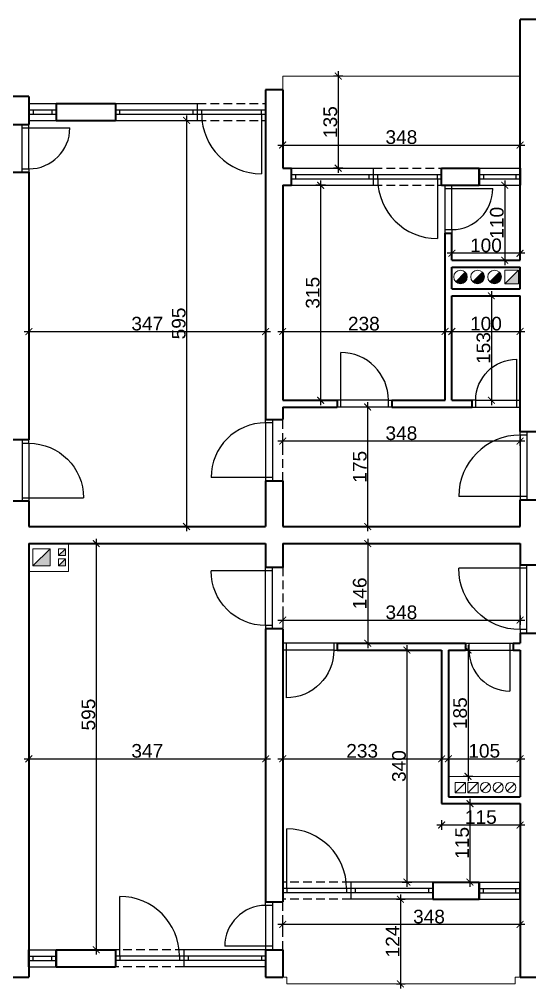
# Model space of a CAD drawing. Header units: centimetres. Extents: x 642232439 to 646206409, y 502891828 to 503284195.
# Drawn here: x 646180806 to 646181554, y 503275646 to 503277066 of the extents above; entities that cross this region are included whole.
import ezdxf

# ---------------------------------------------------------------- set-up
doc = ezdxf.new("R2010")
doc.units = ezdxf.units.CM
doc.header["$PDMODE"] = 35
doc.header["$PDSIZE"] = 0.1
doc.linetypes.add('HIDDENX2', pattern=[19.05, 12.7, -6.35])
doc.layers.add('TP_01 - 0.35', color=1, linetype='Continuous', lineweight=35)
doc.layers.add('TP_07 - 0.20', color=7, linetype='Continuous', lineweight=20)
for name, color, linetype in [('TP_Hatch', 252, 'Continuous'), ('TP_Hidden', 8, 'HIDDENX2'), ('TP_Kotiranje', 3, 'Continuous'), ('TP_Otvori', 8, 'Continuous'), ('TP_Otvori.block', 8, 'Continuous')]:
    doc.layers.add(name, color=color, linetype=linetype)
doc.styles.get("Standard").update_dxf_attribs({"font": 'arial.ttf'})
doc.dimstyles.new('Radni', dxfattribs={"dimtxt": 20, "dimasz": 10, "dimexe": 7, "dimexo": 7, "dimgap": 1.25, "dimtad": 1, "dimdec": 1, "dimrnd": 0.5, "dimdsep": 46, "dimtxsty": 'Standard', "dimblk": 'ARCHTICK', "dimcen": 10, "dimdle": 7, "dimclrd": 256, "dimclre": 256, "dimadec": 1, "dimazin": 0, "dimtm": 1e-09, "dimtfac": 1, "dimtdec": 1, "dimtix": 1, "dimtmove": 0, "dimatfit": 0, "dimfxl": 7, "dimfxlon": 1, "dimarcsym": 0})

# ---------------------------------------------------------------- blocks, each defined once
blk = doc.blocks.new('*U523')
at = {"layer": 'TP_Otvori'}
for p, q in [((5, 0), (5, 80)), ((5, 0), (0, 0)), ((85, 0), (5, 0)), ((5, -10), (5, 0)), ((85, -10), (85, 0)), ((85, 0), (90, 0)), ((90, -10), (0, -10))]:
    blk.add_line(p, q, dxfattribs=at)
blk.add_arc((5, 0), 80, 0, 90, dxfattribs=at)
blk = doc.blocks.new('*U525')
at = {"layer": 'TP_Otvori'}
for p, q in [((5, 0), (5, 90)), ((5, 0), (0, 0)), ((95, 0), (5, 0)), ((5, -10), (5, 0)), ((95, -10), (95, 0)), ((95, 0), (100, 0)), ((100, -10), (0, -10))]:
    blk.add_line(p, q, dxfattribs=at)
blk.add_arc((5, 0), 90, 0, 90, dxfattribs=at)
blk = doc.blocks.new('*U524')
at = {"layer": 'TP_Otvori'}
for p, q in [((5, 0), (5, 70)), ((5, 0), (0, 0)), ((75, 0), (5, 0)), ((5, -10), (5, 0)), ((75, -10), (75, 0)), ((75, 0), (80, 0)), ((80, -10), (0, -10))]:
    blk.add_line(p, q, dxfattribs=at)
blk.add_arc((5, 0), 70, 0, 90, dxfattribs=at)
blk = doc.blocks.new('*U526')
at = {"layer": 'TP_Otvori'}
for p, q in [((5, 0), (5, 60)), ((5, 0), (0, 0)), ((65, 0), (5, 0)), ((5, -10), (5, 0)), ((65, -10), (65, 0)), ((65, 0), (70, 0)), ((70, -10), (0, -10))]:
    blk.add_line(p, q, dxfattribs=at)
blk.add_arc((5, 0), 60, 0, 90, dxfattribs=at)
blk = doc.blocks.new('*U93')
at = {"layer": 'TP_01 - 0.35'}
for p, q in [((0, 0), (0, -30)), ((72, 0), (72, -30))]:
    blk.add_line(p, q, dxfattribs=at)
at = {"layer": 'TP_Otvori'}
for p, q in [((0, 0), (72, 0)), ((0, -11.3), (72, -11.3)), ((7.5, -11.3), (7.5, -18.8)), ((64.5, -11.3), (64.5, -18.8)), ((0, -18.8), (72, -18.8)), ((0, -30), (72, -30))]:
    blk.add_line(p, q, dxfattribs=at)
blk = doc.blocks.new('*U527')
at = {"layer": 'TP_01 - 0.35'}
for p, q in [((0, 0), (0, -30)), ((48, 0), (48, -30))]:
    blk.add_line(p, q, dxfattribs=at)
at = {"layer": 'TP_Otvori'}
for p, q in [((0, 0), (48, 0)), ((0, -11.3), (48, -11.3)), ((7.5, -11.3), (7.5, -18.8)), ((40.5, -11.3), (40.5, -18.8)), ((0, -18.8), (48, -18.8)), ((0, -30), (48, -30))]:
    blk.add_line(p, q, dxfattribs=at)
blk = doc.blocks.new('*U94')
at = {"layer": 'TP_01 - 0.35'}
for p, q in [((0, 0), (0, -30)), ((48, 0), (48, -30))]:
    blk.add_line(p, q, dxfattribs=at)
at = {"layer": 'TP_Otvori'}
for p, q in [((0, 0), (48, 0)), ((0, -11.3), (48, -11.3)), ((7.5, -11.3), (7.5, -18.8)), ((40.5, -11.3), (40.5, -18.8)), ((0, -18.8), (48, -18.8)), ((0, -30), (48, -30))]:
    blk.add_line(p, q, dxfattribs=at)
blk = doc.blocks.new('_ArchTick')
at = {"color": 0, "linetype": 'ByBlock', "const_width": 0.15}
blk.add_lwpolyline([(-0.5, -0.5), (0.5, 0.5)], dxfattribs=at)
blk = doc.blocks.new('*D171')
at = {"layer": 'Defpoints', "color": 0, "transparency": 16777216}
for p in [(646181365.6, 503276982.6), (646181273, 503276847.6), (646181365.6, 503276847.6)]:
    blk.add_point(p, dxfattribs=at)
at = {"layer": 'TP_Kotiranje', "lineweight": -2, "transparency": 16777216}
for p, q in [((646181280, 503276982.6), (646181266, 503276982.6)), ((646181273, 503276989.6), (646181273, 503276840.6)), ((646181280, 503276847.6), (646181266, 503276847.6))]:
    blk.add_line(p, q, dxfattribs=at)
at = {"layer": 'TP_Kotiranje', "lineweight": -2, "transparency": 16777216, "xscale": 10, "yscale": 10, "zscale": 10}
for p, rotation in [((646181273, 503276982.6), 90), ((646181273, 503276847.6), 270)]:
    blk.add_blockref('_ArchTick', p, dxfattribs=dict(at, rotation=rotation))
at = {"layer": 'TP_Kotiranje', "color": 0, "transparency": 16777216, "insert": (646181261.5, 503276915.1), "char_height": 20, "attachment_point": 5, "rotation": 90}
blk.add_mtext('135', dxfattribs=at)
blk = doc.blocks.new('*D172')
at = {"layer": 'Defpoints', "color": 0, "transparency": 16777216}
for p in [(646181273, 503276822.6), (646181247.2, 503276507.6), (646181273, 503276507.6)]:
    blk.add_point(p, dxfattribs=at)
at = {"layer": 'TP_Kotiranje', "lineweight": -2, "transparency": 16777216}
for p, q in [((646181247.2, 503276829.6), (646181247.2, 503276500.6)), ((646181254.2, 503276822.6), (646181240.2, 503276822.6)), ((646181254.2, 503276507.6), (646181240.2, 503276507.6))]:
    blk.add_line(p, q, dxfattribs=at)
at = {"layer": 'TP_Kotiranje', "lineweight": -2, "transparency": 16777216, "xscale": 10, "yscale": 10, "zscale": 10}
for p, rotation in [((646181247.2, 503276822.6), 90), ((646181247.2, 503276507.6), 270)]:
    blk.add_blockref('_ArchTick', p, dxfattribs=dict(at, rotation=rotation))
at = {"layer": 'TP_Kotiranje', "color": 0, "transparency": 16777216, "insert": (646181235.7, 503276665.1), "char_height": 20, "attachment_point": 5, "rotation": 90}
blk.add_mtext('315', dxfattribs=at)
blk = doc.blocks.new('*D173')
at = {"layer": 'Defpoints', "color": 0, "transparency": 16777216}
for p in [(646181191.6, 503276665.1), (646181429.6, 503276665.1), (646181429.6, 503276608.3)]:
    blk.add_point(p, dxfattribs=at)
at = {"layer": 'TP_Kotiranje', "lineweight": -2, "transparency": 16777216}
for p, q in [((646181191.6, 503276615.3), (646181191.6, 503276601.3)), ((646181429.6, 503276615.3), (646181429.6, 503276601.3)), ((646181184.6, 503276608.3), (646181436.6, 503276608.3))]:
    blk.add_line(p, q, dxfattribs=at)
at = {"layer": 'TP_Kotiranje', "lineweight": -2, "transparency": 16777216, "xscale": 10, "yscale": 10, "zscale": 10, "rotation": 180}
blk.add_blockref('_ArchTick', (646181191.6, 503276608.3), dxfattribs=at)
at = {"layer": 'TP_Kotiranje', "lineweight": -2, "transparency": 16777216, "xscale": 10, "yscale": 10, "zscale": 10}
blk.add_blockref('_ArchTick', (646181429.6, 503276608.3), dxfattribs=at)
at = {"layer": 'TP_Kotiranje', "color": 0, "transparency": 16777216, "insert": (646181310.6, 503276619.7), "char_height": 20, "attachment_point": 5}
blk.add_mtext('238', dxfattribs=at)
blk = doc.blocks.new('*D174')
at = {"layer": 'Defpoints', "color": 0, "transparency": 16777216}
for p in [(646181439.6, 503276608.3), (646181539.6, 503276608.3), (646181539.6, 503276608.3)]:
    blk.add_point(p, dxfattribs=at)
at = {"layer": 'TP_Kotiranje', "lineweight": -2, "transparency": 16777216}
for p, q in [((646181539.6, 503276608.3), (646181539.6, 503276615.3)), ((646181432.6, 503276608.3), (646181546.6, 503276608.3)), ((646181439.6, 503276608.3), (646181439.6, 503276601.3))]:
    blk.add_line(p, q, dxfattribs=at)
at = {"layer": 'TP_Kotiranje', "lineweight": -2, "transparency": 16777216, "xscale": 10, "yscale": 10, "zscale": 10, "rotation": 180}
blk.add_blockref('_ArchTick', (646181439.6, 503276608.3), dxfattribs=at)
at = {"layer": 'TP_Kotiranje', "lineweight": -2, "transparency": 16777216, "xscale": 10, "yscale": 10, "zscale": 10}
blk.add_blockref('_ArchTick', (646181539.6, 503276608.3), dxfattribs=at)
at = {"layer": 'TP_Kotiranje', "color": 0, "transparency": 16777216, "insert": (646181489.6, 503276619.7), "char_height": 20, "attachment_point": 5}
blk.add_mtext('100', dxfattribs=at)
blk = doc.blocks.new('*D175')
at = {"layer": 'Defpoints', "color": 0, "transparency": 16777216}
for p in [(646181489.6, 503276660.6), (646181489.6, 503276507.6), (646181497.5, 503276507.6)]:
    blk.add_point(p, dxfattribs=at)
at = {"layer": 'TP_Kotiranje', "lineweight": -2, "transparency": 16777216}
for p, q in [((646181496.6, 503276660.6), (646181504.5, 503276660.6)), ((646181497.5, 503276667.6), (646181497.5, 503276500.6)), ((646181496.6, 503276507.6), (646181504.5, 503276507.6))]:
    blk.add_line(p, q, dxfattribs=at)
at = {"layer": 'TP_Kotiranje', "lineweight": -2, "transparency": 16777216, "xscale": 10, "yscale": 10, "zscale": 10}
for p, rotation in [((646181497.5, 503276660.6), 90), ((646181497.5, 503276507.6), 270)]:
    blk.add_blockref('_ArchTick', p, dxfattribs=dict(at, rotation=rotation))
at = {"layer": 'TP_Kotiranje', "color": 0, "transparency": 16777216, "insert": (646181486, 503276584.1), "char_height": 20, "attachment_point": 5, "rotation": 90}
blk.add_mtext('153', dxfattribs=at)
blk = doc.blocks.new('*D176')
at = {"layer": 'Defpoints', "color": 0, "transparency": 16777216}
for p in [(646180819.6, 503276645.6), (646181166.6, 503276645.6), (646181166.6, 503276608.3)]:
    blk.add_point(p, dxfattribs=at)
at = {"layer": 'TP_Kotiranje', "lineweight": -2, "transparency": 16777216}
for p, q in [((646180819.6, 503276615.3), (646180819.6, 503276601.3)), ((646181166.6, 503276615.3), (646181166.6, 503276601.3)), ((646180812.6, 503276608.3), (646181173.6, 503276608.3))]:
    blk.add_line(p, q, dxfattribs=at)
at = {"layer": 'TP_Kotiranje', "lineweight": -2, "transparency": 16777216, "xscale": 10, "yscale": 10, "zscale": 10, "rotation": 180}
blk.add_blockref('_ArchTick', (646180819.6, 503276608.3), dxfattribs=at)
at = {"layer": 'TP_Kotiranje', "lineweight": -2, "transparency": 16777216, "xscale": 10, "yscale": 10, "zscale": 10}
blk.add_blockref('_ArchTick', (646181166.6, 503276608.3), dxfattribs=at)
at = {"layer": 'TP_Kotiranje', "color": 0, "transparency": 16777216, "insert": (646180993.1, 503276619.7), "char_height": 20, "attachment_point": 5}
blk.add_mtext('347', dxfattribs=at)
blk = doc.blocks.new('*D177')
at = {"layer": 'Defpoints', "color": 0, "transparency": 16777216}
for p in [(646180946.6, 503276917.6), (646180946.6, 503276322.6), (646181050.7, 503276322.6)]:
    blk.add_point(p, dxfattribs=at)
at = {"layer": 'TP_Kotiranje', "lineweight": -2, "transparency": 16777216}
for p, q in [((646181043.7, 503276917.6), (646181057.7, 503276917.6)), ((646181050.7, 503276924.6), (646181050.7, 503276315.6)), ((646181043.7, 503276322.6), (646181057.7, 503276322.6))]:
    blk.add_line(p, q, dxfattribs=at)
at = {"layer": 'TP_Kotiranje', "lineweight": -2, "transparency": 16777216, "xscale": 10, "yscale": 10, "zscale": 10}
for p, rotation in [((646181050.7, 503276917.6), 90), ((646181050.7, 503276322.6), 270)]:
    blk.add_blockref('_ArchTick', p, dxfattribs=dict(at, rotation=rotation))
at = {"layer": 'TP_Kotiranje', "color": 0, "transparency": 16777216, "insert": (646181039.3, 503276620.1), "char_height": 20, "attachment_point": 5, "rotation": 90}
blk.add_mtext('595', dxfattribs=at)
blk = doc.blocks.new('*D184')
at = {"layer": 'Defpoints', "color": 0, "transparency": 16777216}
for p in [(646180819.6, 503275982.3), (646181166.6, 503275982.3), (646181166.6, 503275982.3)]:
    blk.add_point(p, dxfattribs=at)
at = {"layer": 'TP_Kotiranje', "lineweight": -2, "transparency": 16777216}
for p, q in [((646180819.6, 503275982.3), (646180819.6, 503275989.3)), ((646181166.6, 503275982.3), (646181166.6, 503275989.3)), ((646180812.6, 503275982.3), (646181173.6, 503275982.3))]:
    blk.add_line(p, q, dxfattribs=at)
at = {"layer": 'TP_Kotiranje', "lineweight": -2, "transparency": 16777216, "xscale": 10, "yscale": 10, "zscale": 10, "rotation": 180}
blk.add_blockref('_ArchTick', (646180819.6, 503275982.3), dxfattribs=at)
at = {"layer": 'TP_Kotiranje', "lineweight": -2, "transparency": 16777216, "xscale": 10, "yscale": 10, "zscale": 10}
blk.add_blockref('_ArchTick', (646181166.6, 503275982.3), dxfattribs=at)
at = {"layer": 'TP_Kotiranje', "color": 0, "transparency": 16777216, "insert": (646180993.1, 503275993.8), "char_height": 20, "attachment_point": 5}
blk.add_mtext('347', dxfattribs=at)
blk = doc.blocks.new('*D185')
at = {"layer": 'Defpoints', "color": 0, "transparency": 16777216}
for p in [(646181191.6, 503275982.3), (646181424.6, 503275982.3), (646181424.6, 503275982.3)]:
    blk.add_point(p, dxfattribs=at)
at = {"layer": 'TP_Kotiranje', "lineweight": -2, "transparency": 16777216}
for p, q in [((646181191.6, 503275982.3), (646181191.6, 503275989.3)), ((646181424.6, 503275982.3), (646181424.6, 503275989.3)), ((646181184.6, 503275982.3), (646181431.6, 503275982.3))]:
    blk.add_line(p, q, dxfattribs=at)
at = {"layer": 'TP_Kotiranje', "lineweight": -2, "transparency": 16777216, "xscale": 10, "yscale": 10, "zscale": 10, "rotation": 180}
blk.add_blockref('_ArchTick', (646181191.6, 503275982.3), dxfattribs=at)
at = {"layer": 'TP_Kotiranje', "lineweight": -2, "transparency": 16777216, "xscale": 10, "yscale": 10, "zscale": 10}
blk.add_blockref('_ArchTick', (646181424.6, 503275982.3), dxfattribs=at)
at = {"layer": 'TP_Kotiranje', "color": 0, "transparency": 16777216, "insert": (646181308.1, 503275993.8), "char_height": 20, "attachment_point": 5}
blk.add_mtext('233', dxfattribs=at)
blk = doc.blocks.new('*D186')
at = {"layer": 'Defpoints', "color": 0, "transparency": 16777216}
for p in [(646181434.6, 503275982.3), (646181539.6, 503275982.3), (646181539.6, 503275982.3)]:
    blk.add_point(p, dxfattribs=at)
at = {"layer": 'TP_Kotiranje', "lineweight": -2, "transparency": 16777216}
for p, q in [((646181539.6, 503275982.3), (646181539.6, 503275989.3)), ((646181427.6, 503275982.3), (646181546.6, 503275982.3)), ((646181434.6, 503275982.3), (646181434.6, 503275975.3))]:
    blk.add_line(p, q, dxfattribs=at)
at = {"layer": 'TP_Kotiranje', "lineweight": -2, "transparency": 16777216, "xscale": 10, "yscale": 10, "zscale": 10, "rotation": 180}
blk.add_blockref('_ArchTick', (646181434.6, 503275982.3), dxfattribs=at)
at = {"layer": 'TP_Kotiranje', "lineweight": -2, "transparency": 16777216, "xscale": 10, "yscale": 10, "zscale": 10}
blk.add_blockref('_ArchTick', (646181539.6, 503275982.3), dxfattribs=at)
at = {"layer": 'TP_Kotiranje', "color": 0, "transparency": 16777216, "insert": (646181487.1, 503275993.8), "char_height": 20, "attachment_point": 5}
blk.add_mtext('105', dxfattribs=at)
blk = doc.blocks.new('*D217')
at = {"layer": 'Defpoints', "color": 0, "transparency": 16777216}
for p in [(646181479.6, 503276822.6), (646181479.6, 503276712.6), (646181517.1, 503276712.6)]:
    blk.add_point(p, dxfattribs=at)
at = {"layer": 'TP_Kotiranje', "lineweight": -2, "transparency": 16777216}
for p, q in [((646181517.1, 503276829.6), (646181517.1, 503276705.6)), ((646181510.1, 503276822.6), (646181524.1, 503276822.6)), ((646181510.1, 503276712.6), (646181524.1, 503276712.6))]:
    blk.add_line(p, q, dxfattribs=at)
at = {"layer": 'TP_Kotiranje', "lineweight": -2, "transparency": 16777216, "xscale": 10, "yscale": 10, "zscale": 10}
for p, rotation in [((646181517.1, 503276822.6), 90), ((646181517.1, 503276712.6), 270)]:
    blk.add_blockref('_ArchTick', p, dxfattribs=dict(at, rotation=rotation))
at = {"layer": 'TP_Kotiranje', "color": 0, "transparency": 16777216, "insert": (646181505.6, 503276767.6), "char_height": 20, "attachment_point": 5, "rotation": 90}
blk.add_mtext('110', dxfattribs=at)
blk = doc.blocks.new('*D218')
at = {"layer": 'Defpoints', "color": 0, "transparency": 16777216}
for p in [(646181539.6, 503276752.9), (646181439.6, 503276732.6), (646181439.6, 503276722.9)]:
    blk.add_point(p, dxfattribs=at)
at = {"layer": 'TP_Kotiranje', "lineweight": -2, "transparency": 16777216}
for p, q in [((646181539.6, 503276729.9), (646181539.6, 503276715.9)), ((646181546.6, 503276722.9), (646181432.6, 503276722.9)), ((646181439.6, 503276725.6), (646181439.6, 503276715.9))]:
    blk.add_line(p, q, dxfattribs=at)
at = {"layer": 'TP_Kotiranje', "lineweight": -2, "transparency": 16777216, "xscale": 10, "yscale": 10, "zscale": 10, "rotation": 180}
blk.add_blockref('_ArchTick', (646181439.6, 503276722.9), dxfattribs=at)
at = {"layer": 'TP_Kotiranje', "lineweight": -2, "transparency": 16777216, "xscale": 10, "yscale": 10, "zscale": 10}
blk.add_blockref('_ArchTick', (646181539.6, 503276722.9), dxfattribs=at)
at = {"layer": 'TP_Kotiranje', "color": 0, "transparency": 16777216, "insert": (646181489.6, 503276734.4), "char_height": 20, "attachment_point": 5}
blk.add_mtext('100', dxfattribs=at)
blk = doc.blocks.new('*D219')
at = {"layer": 'Defpoints', "color": 0, "transparency": 16777216}
for p in [(646181191.6, 503276905.1), (646181539.6, 503276905.1), (646181539.6, 503276881.5)]:
    blk.add_point(p, dxfattribs=at)
at = {"layer": 'TP_Kotiranje', "lineweight": -2, "transparency": 16777216}
for p, q in [((646181191.6, 503276888.5), (646181191.6, 503276874.5)), ((646181539.6, 503276888.5), (646181539.6, 503276874.5)), ((646181184.6, 503276881.5), (646181546.6, 503276881.5))]:
    blk.add_line(p, q, dxfattribs=at)
at = {"layer": 'TP_Kotiranje', "lineweight": -2, "transparency": 16777216, "xscale": 10, "yscale": 10, "zscale": 10, "rotation": 180}
blk.add_blockref('_ArchTick', (646181191.6, 503276881.5), dxfattribs=at)
at = {"layer": 'TP_Kotiranje', "lineweight": -2, "transparency": 16777216, "xscale": 10, "yscale": 10, "zscale": 10}
blk.add_blockref('_ArchTick', (646181539.6, 503276881.5), dxfattribs=at)
at = {"layer": 'TP_Kotiranje', "color": 0, "transparency": 16777216, "insert": (646181365.6, 503276893), "char_height": 20, "attachment_point": 5}
blk.add_mtext('348', dxfattribs=at)
blk = doc.blocks.new('*D226')
at = {"layer": 'Defpoints', "color": 0, "transparency": 16777216}
for p in [(646180993.1, 503276297.6), (646180918.3, 503275702.6), (646180993.1, 503275702.6)]:
    blk.add_point(p, dxfattribs=at)
at = {"layer": 'TP_Kotiranje', "lineweight": -2, "transparency": 16777216}
for p, q in [((646180918.3, 503276304.6), (646180918.3, 503275695.6)), ((646180925.3, 503276297.6), (646180911.3, 503276297.6)), ((646180925.3, 503275702.6), (646180911.3, 503275702.6))]:
    blk.add_line(p, q, dxfattribs=at)
at = {"layer": 'TP_Kotiranje', "lineweight": -2, "transparency": 16777216, "xscale": 10, "yscale": 10, "zscale": 10}
for p, rotation in [((646180918.3, 503276297.6), 90), ((646180918.3, 503275702.6), 270)]:
    blk.add_blockref('_ArchTick', p, dxfattribs=dict(at, rotation=rotation))
at = {"layer": 'TP_Kotiranje', "color": 0, "transparency": 16777216, "insert": (646180906.9, 503276047.1), "char_height": 20, "attachment_point": 5, "rotation": 90}
blk.add_mtext('595', dxfattribs=at)
blk = doc.blocks.new('*D227')
at = {"layer": 'Defpoints', "color": 0, "transparency": 16777216}
for p in [(646181348.1, 503276141.6), (646181348.1, 503275801.6), (646181373.7, 503275801.6)]:
    blk.add_point(p, dxfattribs=at)
at = {"layer": 'TP_Kotiranje', "lineweight": -2, "transparency": 16777216}
for p, q in [((646181373.7, 503276148.6), (646181373.7, 503275794.6)), ((646181366.7, 503276141.6), (646181380.7, 503276141.6)), ((646181366.7, 503275801.6), (646181380.7, 503275801.6))]:
    blk.add_line(p, q, dxfattribs=at)
at = {"layer": 'TP_Kotiranje', "lineweight": -2, "transparency": 16777216, "xscale": 10, "yscale": 10, "zscale": 10}
for p, rotation in [((646181373.7, 503276141.6), 90), ((646181373.7, 503275801.6), 270)]:
    blk.add_blockref('_ArchTick', p, dxfattribs=dict(at, rotation=rotation))
at = {"layer": 'TP_Kotiranje', "color": 0, "transparency": 16777216, "insert": (646181362.2, 503275971.6), "char_height": 20, "attachment_point": 5, "rotation": 90}
blk.add_mtext('340', dxfattribs=at)
blk = doc.blocks.new('*D228')
at = {"layer": 'Defpoints', "color": 0, "transparency": 16777216}
for p in [(646181447.1, 503276141.6), (646181447.1, 503275956.6), (646181463.3, 503275956.6)]:
    blk.add_point(p, dxfattribs=at)
at = {"layer": 'TP_Kotiranje', "lineweight": -2, "transparency": 16777216}
for p, q in [((646181463.3, 503276148.6), (646181463.3, 503275949.6)), ((646181456.3, 503276141.6), (646181470.3, 503276141.6)), ((646181456.3, 503275956.6), (646181470.3, 503275956.6))]:
    blk.add_line(p, q, dxfattribs=at)
at = {"layer": 'TP_Kotiranje', "lineweight": -2, "transparency": 16777216, "xscale": 10, "yscale": 10, "zscale": 10}
for p, rotation in [((646181463.3, 503276141.6), 90), ((646181463.3, 503275956.6), 270)]:
    blk.add_blockref('_ArchTick', p, dxfattribs=dict(at, rotation=rotation))
at = {"layer": 'TP_Kotiranje', "color": 0, "transparency": 16777216, "insert": (646181451.8, 503276049.1), "char_height": 20, "attachment_point": 5, "rotation": 90}
blk.add_mtext('185', dxfattribs=at)
blk = doc.blocks.new('*D229')
at = {"layer": 'Defpoints', "color": 0, "transparency": 16777216}
for p in [(646181424.6, 503275916.6), (646181424.6, 503275801.6), (646181466.1, 503275801.6)]:
    blk.add_point(p, dxfattribs=at)
at = {"layer": 'TP_Kotiranje', "lineweight": -2, "transparency": 16777216}
for p, q in [((646181466.1, 503275923.6), (646181466.1, 503275794.6)), ((646181459.1, 503275916.6), (646181473.1, 503275916.6)), ((646181459.1, 503275801.6), (646181473.1, 503275801.6))]:
    blk.add_line(p, q, dxfattribs=at)
at = {"layer": 'TP_Kotiranje', "lineweight": -2, "transparency": 16777216, "xscale": 10, "yscale": 10, "zscale": 10}
for p, rotation in [((646181466.1, 503275916.6), 90), ((646181466.1, 503275801.6), 270)]:
    blk.add_blockref('_ArchTick', p, dxfattribs=dict(at, rotation=rotation))
at = {"layer": 'TP_Kotiranje', "color": 0, "transparency": 16777216, "insert": (646181454.7, 503275859.1), "char_height": 20, "attachment_point": 5, "rotation": 90}
blk.add_mtext('115', dxfattribs=at)
blk = doc.blocks.new('*D230')
at = {"layer": 'Defpoints', "color": 0, "transparency": 16777216}
for p in [(646181424.6, 503275916.6), (646181539.6, 503275916.6), (646181539.6, 503275885.3)]:
    blk.add_point(p, dxfattribs=at)
at = {"layer": 'TP_Kotiranje', "lineweight": -2, "transparency": 16777216}
for p, q in [((646181424.6, 503275892.3), (646181424.6, 503275878.3)), ((646181539.6, 503275892.3), (646181539.6, 503275878.3)), ((646181417.6, 503275885.3), (646181546.6, 503275885.3))]:
    blk.add_line(p, q, dxfattribs=at)
at = {"layer": 'TP_Kotiranje', "lineweight": -2, "transparency": 16777216, "xscale": 10, "yscale": 10, "zscale": 10, "rotation": 180}
blk.add_blockref('_ArchTick', (646181424.6, 503275885.3), dxfattribs=at)
at = {"layer": 'TP_Kotiranje', "lineweight": -2, "transparency": 16777216, "xscale": 10, "yscale": 10, "zscale": 10}
blk.add_blockref('_ArchTick', (646181539.6, 503275885.3), dxfattribs=at)
at = {"layer": 'TP_Kotiranje', "color": 0, "transparency": 16777216, "insert": (646181482.1, 503275896.8), "char_height": 20, "attachment_point": 5}
blk.add_mtext('115', dxfattribs=at)
blk = doc.blocks.new('*D231')
at = {"layer": 'Defpoints', "color": 0, "transparency": 16777216}
for p in [(646181365.6, 503276297.6), (646181316.2, 503276151.6), (646181365.6, 503276151.6)]:
    blk.add_point(p, dxfattribs=at)
at = {"layer": 'TP_Kotiranje', "lineweight": -2, "transparency": 16777216}
for p, q in [((646181316.2, 503276304.6), (646181316.2, 503276144.6)), ((646181323.2, 503276297.6), (646181309.2, 503276297.6)), ((646181323.2, 503276151.6), (646181309.2, 503276151.6))]:
    blk.add_line(p, q, dxfattribs=at)
at = {"layer": 'TP_Kotiranje', "lineweight": -2, "transparency": 16777216, "xscale": 10, "yscale": 10, "zscale": 10}
for p, rotation in [((646181316.2, 503276297.6), 90), ((646181316.2, 503276151.6), 270)]:
    blk.add_blockref('_ArchTick', p, dxfattribs=dict(at, rotation=rotation))
at = {"layer": 'TP_Kotiranje', "color": 0, "transparency": 16777216, "insert": (646181304.7, 503276224.6), "char_height": 20, "attachment_point": 5, "rotation": 90}
blk.add_mtext('146', dxfattribs=at)
blk = doc.blocks.new('*D232')
at = {"layer": 'Defpoints', "color": 0, "transparency": 16777216}
for p in [(646181316.2, 503276497.6), (646181316.2, 503276497.6), (646181316.2, 503276322.6)]:
    blk.add_point(p, dxfattribs=at)
at = {"layer": 'TP_Kotiranje', "lineweight": -2, "transparency": 16777216}
for p, q in [((646181316.2, 503276315.6), (646181316.2, 503276504.6)), ((646181316.2, 503276497.6), (646181309.2, 503276497.6)), ((646181316.2, 503276322.6), (646181309.2, 503276322.6))]:
    blk.add_line(p, q, dxfattribs=at)
at = {"layer": 'TP_Kotiranje', "lineweight": -2, "transparency": 16777216, "xscale": 10, "yscale": 10, "zscale": 10}
for p, rotation in [((646181316.2, 503276497.6), 90), ((646181316.2, 503276322.6), 270)]:
    blk.add_blockref('_ArchTick', p, dxfattribs=dict(at, rotation=rotation))
at = {"layer": 'TP_Kotiranje', "color": 0, "transparency": 16777216, "insert": (646181304.7, 503276410.1), "char_height": 20, "attachment_point": 5, "rotation": 90}
blk.add_mtext('175', dxfattribs=at)
blk = doc.blocks.new('*D233')
at = {"layer": 'Defpoints', "color": 0, "transparency": 16777216}
for p in [(646181191.6, 503276447.7), (646181191.6, 503276411.6), (646181539.6, 503276411.6)]:
    blk.add_point(p, dxfattribs=at)
at = {"layer": 'TP_Kotiranje', "lineweight": -2, "transparency": 16777216}
for p, q in [((646181546.6, 503276447.7), (646181184.6, 503276447.7)), ((646181191.6, 503276440.7), (646181191.6, 503276454.7)), ((646181539.6, 503276440.7), (646181539.6, 503276454.7))]:
    blk.add_line(p, q, dxfattribs=at)
at = {"layer": 'TP_Kotiranje', "lineweight": -2, "transparency": 16777216, "xscale": 10, "yscale": 10, "zscale": 10, "rotation": 180}
blk.add_blockref('_ArchTick', (646181191.6, 503276447.7), dxfattribs=at)
at = {"layer": 'TP_Kotiranje', "lineweight": -2, "transparency": 16777216, "xscale": 10, "yscale": 10, "zscale": 10}
blk.add_blockref('_ArchTick', (646181539.6, 503276447.7), dxfattribs=at)
at = {"layer": 'TP_Kotiranje', "color": 0, "transparency": 16777216, "insert": (646181365.6, 503276459.2), "char_height": 20, "attachment_point": 5}
blk.add_mtext('348', dxfattribs=at)
blk = doc.blocks.new('*D234')
at = {"layer": 'Defpoints', "color": 0, "transparency": 16777216}
for p in [(646181191.6, 503276217.6), (646181539.6, 503276217.6), (646181539.6, 503276185.4)]:
    blk.add_point(p, dxfattribs=at)
at = {"layer": 'TP_Kotiranje', "lineweight": -2, "transparency": 16777216}
for p, q in [((646181191.6, 503276192.4), (646181191.6, 503276178.4)), ((646181539.6, 503276192.4), (646181539.6, 503276178.4)), ((646181184.6, 503276185.4), (646181546.6, 503276185.4))]:
    blk.add_line(p, q, dxfattribs=at)
at = {"layer": 'TP_Kotiranje', "lineweight": -2, "transparency": 16777216, "xscale": 10, "yscale": 10, "zscale": 10, "rotation": 180}
blk.add_blockref('_ArchTick', (646181191.6, 503276185.4), dxfattribs=at)
at = {"layer": 'TP_Kotiranje', "lineweight": -2, "transparency": 16777216, "xscale": 10, "yscale": 10, "zscale": 10}
blk.add_blockref('_ArchTick', (646181539.6, 503276185.4), dxfattribs=at)
at = {"layer": 'TP_Kotiranje', "color": 0, "transparency": 16777216, "insert": (646181365.6, 503276196.8), "char_height": 20, "attachment_point": 5}
blk.add_mtext('348', dxfattribs=at)
blk = doc.blocks.new('*D247')
at = {"layer": 'Defpoints', "color": 0, "transparency": 16777216}
for p in [(646181351.6, 503275776.6), (646181351.6, 503275652.6), (646181364.1, 503275652.6)]:
    blk.add_point(p, dxfattribs=at)
at = {"layer": 'TP_Kotiranje', "lineweight": -2, "transparency": 16777216}
for p, q in [((646181358.6, 503275776.6), (646181371.1, 503275776.6)), ((646181364.1, 503275783.6), (646181364.1, 503275645.6)), ((646181358.6, 503275652.6), (646181371.1, 503275652.6))]:
    blk.add_line(p, q, dxfattribs=at)
at = {"layer": 'TP_Kotiranje', "lineweight": -2, "transparency": 16777216, "xscale": 10, "yscale": 10, "zscale": 10}
for p, rotation in [((646181364.1, 503275776.6), 90), ((646181364.1, 503275652.6), 270)]:
    blk.add_blockref('_ArchTick', p, dxfattribs=dict(at, rotation=rotation))
at = {"layer": 'TP_Kotiranje', "color": 0, "transparency": 16777216, "insert": (646181352.8, 503275714.6), "char_height": 20, "attachment_point": 5, "rotation": 90}
blk.add_mtext('124', dxfattribs=at)
blk = doc.blocks.new('*D248')
at = {"layer": 'Defpoints', "color": 0, "transparency": 16777216}
for p in [(646181191.6, 503275739.6), (646181191.6, 503275682.6), (646181539.6, 503275679)]:
    blk.add_point(p, dxfattribs=at)
at = {"layer": 'TP_Kotiranje', "lineweight": -2, "transparency": 16777216}
for p, q in [((646181546.6, 503275739.6), (646181184.6, 503275739.6)), ((646181191.6, 503275732.6), (646181191.6, 503275746.6)), ((646181539.6, 503275732.6), (646181539.6, 503275746.6))]:
    blk.add_line(p, q, dxfattribs=at)
at = {"layer": 'TP_Kotiranje', "lineweight": -2, "transparency": 16777216, "xscale": 10, "yscale": 10, "zscale": 10, "rotation": 180}
blk.add_blockref('_ArchTick', (646181191.6, 503275739.6), dxfattribs=at)
at = {"layer": 'TP_Kotiranje', "lineweight": -2, "transparency": 16777216, "xscale": 10, "yscale": 10, "zscale": 10}
blk.add_blockref('_ArchTick', (646181539.6, 503275739.6), dxfattribs=at)
at = {"layer": 'TP_Kotiranje', "color": 0, "transparency": 16777216, "insert": (646181406.1, 503275751), "char_height": 20, "attachment_point": 5}
blk.add_mtext('348', dxfattribs=at)

msp = doc.modelspace()

# ---------------------------------------------------------------- hatches: boundary and pattern name
at = {"layer": 'TP_07 - 0.20'}
h = msp.add_hatch(color=256, dxfattribs=at)
h.dxf.hatch_style = 1
h.paths.add_polyline_path([(646180825.51, 503276265.09), (646180850.51, 503276265.09), (646180850.51, 503276290.09)])
h = msp.add_hatch(color=256, dxfattribs=at)
h.dxf.hatch_style = 1
h.paths.add_polyline_path([(646180873.01, 503276290.09), (646180863.01, 503276280.09), (646180873.01, 503276280.09)])
h.paths.add_polyline_path([(646180863.01, 503276265.09), (646180873.01, 503276265.09), (646180873.01, 503276275.09)])
at = {"layer": 'TP_Hatch'}
h = msp.add_hatch(color=256, dxfattribs=at)
h.dxf.hatch_style = 1
h.paths.add_polyline_path([(646181537.27, 503276678.22), (646181537.27, 503276698.22), (646181517.27, 503276678.22)])
h = msp.add_hatch(color=256, dxfattribs=at)
h.dxf.hatch_style = 1
edge = h.paths.add_edge_path()
edge.add_arc((646181452.27, 503276688.22), 10, 225, 270)
edge.add_arc((646181452.27, 503276688.22), 10, 270, 360)
edge.add_arc((646181452.27, 503276688.22), 10, 0, 45)
edge.add_line((646181459.34, 503276695.3), (646181445.2, 503276681.15))
h = msp.add_hatch(color=256, dxfattribs=at)
h.dxf.hatch_style = 1
edge = h.paths.add_edge_path()
edge.add_arc((646181477.27, 503276688.22), 10, 225, 270)
edge.add_arc((646181477.27, 503276688.22), 10, 270, 360)
edge.add_arc((646181477.27, 503276688.22), 10, 0, 45)
edge.add_line((646181484.34, 503276695.3), (646181470.2, 503276681.15))
h = msp.add_hatch(color=256, dxfattribs=at)
h.dxf.hatch_style = 1
edge = h.paths.add_edge_path()
edge.add_arc((646181502.27, 503276688.22), 10, 225, 270)
edge.add_arc((646181502.27, 503276688.22), 10, 270, 360)
edge.add_arc((646181502.27, 503276688.22), 10, 0, 45)
edge.add_line((646181509.34, 503276695.3), (646181495.2, 503276681.15))

# ---------------------------------------------------------------- linework, layer by layer
at = {"layer": 'TP_01 - 0.35'}
for p, q in [((646181539.61, 503276712.59), (646181539.61, 503277065.59)), ((646181564.61, 503277065.59), (646181539.61, 503277065.59)), ((646181166.61, 503276962.59), (646181166.61, 503276479.59)), ((646181191.61, 503276962.59), (646181166.61, 503276962.59)), ((646181191.61, 503276962.59), (646181191.61, 503276847.59)), ((646180819.61, 503276952.59), (646180794.61, 503276952.59)), ((646180819.61, 503276952.59), (646180819.61, 503276911.59)), ((646180859.61, 503276942.59), (646180859.61, 503276917.59)), ((646180859.61, 503276942.59), (646180946.61, 503276942.59)), ((646180946.61, 503276942.59), (646180946.61, 503276917.59)), ((646180794.61, 503276911.59), (646180819.61, 503276911.59)), ((646180859.61, 503276917.59), (646180946.61, 503276917.59)), ((646180794.61, 503276841.59), (646180819.61, 503276841.59)), ((646180819.61, 503276841.59), (646180819.61, 503276449.59)), ((646181191.61, 503276847.59), (646181204.61, 503276847.59)), ((646181204.61, 503276822.59), (646181204.61, 503276847.59)), ((646181424.61, 503276847.59), (646181479.61, 503276847.59)), ((646181424.61, 503276822.59), (646181424.61, 503276847.59)), ((646181479.61, 503276822.59), (646181479.61, 503276847.59)), ((646181191.61, 503276822.59), (646181191.61, 503276507.59)), ((646181191.61, 503276822.59), (646181204.61, 503276822.59)), ((646181424.61, 503276822.59), (646181479.61, 503276822.59)), ((646181429.61, 503276507.59), (646181429.61, 503276752.59)), ((646181429.61, 503276752.59), (646181439.61, 503276752.59)), ((646181439.61, 503276712.59), (646181439.61, 503276752.59)), ((646181439.61, 503276712.59), (646181539.61, 503276712.59)), ((646181439.61, 503276670.59), (646181439.61, 503276702.59)), ((646181439.61, 503276702.59), (646181539.61, 503276702.59)), ((646181539.61, 503276670.59), (646181539.61, 503276702.59)), ((646181439.61, 503276670.59), (646181539.61, 503276670.59)), ((646181439.61, 503276507.59), (646181439.61, 503276660.59)), ((646181439.61, 503276660.59), (646181539.61, 503276660.59)), ((646181539.61, 503276461.59), (646181539.61, 503276660.59)), ((646181191.61, 503276507.59), (646181271.61, 503276507.59)), ((646181271.61, 503276507.59), (646181271.61, 503276497.59)), ((646181351.61, 503276507.59), (646181429.61, 503276507.59)), ((646181351.61, 503276507.59), (646181351.61, 503276497.59)), ((646181439.61, 503276507.59), (646181469.61, 503276507.59)), ((646181469.61, 503276497.59), (646181469.61, 503276507.59)), ((646181191.61, 503276497.59), (646181191.61, 503276479.59)), ((646181191.61, 503276497.59), (646181271.61, 503276497.59)), ((646181351.61, 503276497.59), (646181469.61, 503276497.59)), ((646181166.61, 503276479.59), (646181191.61, 503276479.59)), ((646181539.61, 503276461.59), (646181564.61, 503276461.59)), ((646180819.61, 503276449.59), (646180794.61, 503276449.59)), ((646181166.61, 503276389.59), (646181166.61, 503276322.59)), ((646181166.61, 503276389.59), (646181191.61, 503276389.59)), ((646181191.61, 503276389.59), (646181191.61, 503276322.59)), ((646180819.61, 503276359.59), (646180794.61, 503276359.59)), ((646180819.61, 503276359.59), (646180819.61, 503276322.59)), ((646181539.61, 503276322.59), (646181539.61, 503276361.59)), ((646181539.61, 503276361.59), (646181564.61, 503276361.59)), ((646180819.61, 503276322.59), (646181166.61, 503276322.59)), ((646181191.61, 503276322.59), (646181539.61, 503276322.59)), ((646180819.61, 503276297.59), (646181166.61, 503276297.59)), ((646180819.61, 503276297.59), (646180819.61, 503275662.59)), ((646181166.61, 503276297.59), (646181166.61, 503276262.59)), ((646181191.61, 503276297.59), (646181539.61, 503276297.59)), ((646181191.61, 503276297.59), (646181191.61, 503276262.59)), ((646181539.61, 503276297.59), (646181539.61, 503276266.59)), ((646181191.61, 503276262.59), (646181166.61, 503276262.59)), ((646181539.61, 503276266.59), (646181564.61, 503276266.59)), ((646181166.61, 503276172.59), (646181166.61, 503275772.59)), ((646181191.61, 503276172.59), (646181166.61, 503276172.59)), ((646181191.61, 503276172.59), (646181191.61, 503275772.59)), ((646181539.61, 503276166.59), (646181539.61, 503276151.59)), ((646181539.61, 503276166.59), (646181564.61, 503276166.59)), ((646181271.61, 503276151.59), (646181271.61, 503276141.59)), ((646181271.61, 503276151.59), (646181459.61, 503276151.59)), ((646181459.61, 503276151.59), (646181459.61, 503276141.59)), ((646181529.61, 503276151.59), (646181529.61, 503276141.59)), ((646181529.61, 503276151.59), (646181539.61, 503276151.59)), ((646181271.61, 503276141.59), (646181424.61, 503276141.59)), ((646181424.61, 503276141.59), (646181424.61, 503275916.59)), ((646181434.61, 503276141.59), (646181434.61, 503275926.59)), ((646181434.61, 503276141.59), (646181459.61, 503276141.59)), ((646181529.61, 503276141.59), (646181539.61, 503276141.59)), ((646181539.61, 503276141.59), (646181539.61, 503275926.59)), ((646181434.61, 503275926.59), (646181539.61, 503275926.59)), ((646181424.61, 503275916.59), (646181539.61, 503275916.59)), ((646181539.61, 503275916.59), (646181539.61, 503275662.59)), ((646181411.61, 503275801.59), (646181411.61, 503275776.59)), ((646181411.61, 503275801.59), (646181479.61, 503275801.59)), ((646181479.61, 503275801.59), (646181479.61, 503275776.59)), ((646181411.61, 503275776.59), (646181479.61, 503275776.59)), ((646181166.61, 503275772.59), (646181191.61, 503275772.59)), ((646180859.61, 503275702.59), (646180859.61, 503275677.59)), ((646180859.61, 503275702.59), (646180946.61, 503275702.59)), ((646180946.61, 503275702.59), (646180946.61, 503275677.59)), ((646181166.61, 503275702.59), (646181166.61, 503275662.59)), ((646181166.61, 503275702.59), (646181191.61, 503275702.59)), ((646181191.61, 503275702.59), (646181191.61, 503275662.59)), ((646180859.61, 503275677.59), (646180946.61, 503275677.59)), ((646180794.61, 503275662.59), (646180819.61, 503275662.59)), ((646181166.61, 503275662.59), (646181191.61, 503275662.59)), ((646181539.61, 503275662.59), (646181564.61, 503275662.59))]:
    msp.add_line(p, q, dxfattribs=at)
at = {"layer": 'TP_07 - 0.20'}
for p, q in [((646181191.61, 503276982.59), (646181539.61, 503276982.59)), ((646181191.61, 503276962.59), (646181191.61, 503276982.59)), ((646181537.27, 503276698.22), (646181517.27, 503276678.22)), ((646181459.34, 503276695.3), (646181445.2, 503276681.15)), ((646181484.34, 503276695.3), (646181470.2, 503276681.15)), ((646181509.34, 503276695.3), (646181495.2, 503276681.15)), ((646180850.51, 503276290.09), (646180825.51, 503276265.09)), ((646180873.01, 503276290.09), (646180863.01, 503276280.09)), ((646180877.61, 503276256.59), (646180877.61, 503276297.59)), ((646180873.01, 503276275.09), (646180863.01, 503276265.09)), ((646180819.61, 503276256.59), (646180877.61, 503276256.59)), ((646181434.61, 503275956.59), (646181539.61, 503275956.59)), ((646181459.47, 503275947.62), (646181444.47, 503275932.62)), ((646181477.97, 503275947.62), (646181462.97, 503275932.62)), ((646181494.28, 503275945.43), (646181483.67, 503275934.82)), ((646181512.78, 503275945.43), (646181502.17, 503275934.82)), ((646181531.28, 503275945.43), (646181520.67, 503275934.82)), ((646181197.61, 503275662.59), (646181191.61, 503275662.59)), ((646181197.61, 503275662.59), (646181197.61, 503275652.59)), ((646181532.61, 503275662.59), (646181532.61, 503275652.59)), ((646181539.61, 503275662.59), (646181532.61, 503275662.59)), ((646181197.61, 503275652.59), (646181532.61, 503275652.59))]:
    msp.add_line(p, q, dxfattribs=at)
for points in [[(646181517.27, 503276698.22), (646181537.27, 503276698.22), (646181537.27, 503276678.22), (646181517.27, 503276678.22)], [(646180850.51, 503276290.09), (646180825.51, 503276290.09), (646180825.51, 503276265.09), (646180850.51, 503276265.09)], [(646180873.01, 503276290.09), (646180863.01, 503276290.09), (646180863.01, 503276280.09), (646180873.01, 503276280.09)], [(646180873.01, 503276265.09), (646180863.01, 503276265.09), (646180863.01, 503276275.09), (646180873.01, 503276275.09)], [(646181444.47, 503275947.62), (646181459.47, 503275947.62), (646181459.47, 503275932.62), (646181444.47, 503275932.62)], [(646181462.97, 503275947.62), (646181477.97, 503275947.62), (646181477.97, 503275932.62), (646181462.97, 503275932.62)]]:
    msp.add_lwpolyline(points, close=True, dxfattribs=at)
for centre, radius in [((646181452.27, 503276688.22), 10), ((646181477.27, 503276688.22), 10), ((646181502.27, 503276688.22), 10), ((646181488.97, 503275940.12), 7.5), ((646181507.47, 503275940.12), 7.5), ((646181525.97, 503275940.12), 7.5)]:
    msp.add_circle(centre, radius, dxfattribs=at)
at = {"layer": 'TP_Hidden'}
for p, q in [((646181066.61, 503276942.59), (646181166.61, 503276942.59)), ((646181066.61, 503276917.59), (646181166.61, 503276917.59)), ((646181324.61, 503276847.59), (646181424.61, 503276847.59)), ((646181324.61, 503276822.59), (646181424.61, 503276822.59)), ((646181191.61, 503276389.59), (646181191.61, 503276479.59)), ((646181191.61, 503276262.59), (646181191.61, 503276172.59)), ((646181291.61, 503275801.59), (646181191.61, 503275801.59)), ((646181291.61, 503275776.59), (646181191.61, 503275776.59)), ((646181191.61, 503275702.59), (646181191.61, 503275772.59)), ((646181046.61, 503275702.59), (646180946.61, 503275702.59)), ((646181046.61, 503275677.59), (646180946.61, 503275677.59))]:
    msp.add_line(p, q, dxfattribs=at)
at = {"layer": 'TP_Otvori'}
for p, q in [((646180946.61, 503276942.59), (646181066.61, 503276942.59)), ((646181066.61, 503276917.59), (646181066.61, 503276942.59)), ((646180946.61, 503276933.21), (646181066.61, 503276933.21)), ((646180946.61, 503276926.96), (646181066.61, 503276926.96)), ((646180952.86, 503276926.96), (646180952.86, 503276933.21)), ((646181060.36, 503276926.96), (646181060.36, 503276933.21)), ((646181066.61, 503276933.21), (646181166.61, 503276933.21)), ((646181066.61, 503276926.96), (646181166.61, 503276926.96)), ((646181072.86, 503276926.96), (646181072.86, 503276933.21)), ((646181160.36, 503276926.96), (646181160.36, 503276933.21)), ((646181160.36, 503276926.96), (646181160.36, 503276839.46)), ((646180946.61, 503276917.59), (646181066.61, 503276917.59)), ((646181204.61, 503276847.59), (646181324.61, 503276847.59)), ((646181324.61, 503276822.59), (646181324.61, 503276847.59)), ((646181204.61, 503276838.21), (646181324.61, 503276838.21)), ((646181204.61, 503276831.96), (646181324.61, 503276831.96)), ((646181210.86, 503276831.96), (646181210.86, 503276838.21)), ((646181318.36, 503276831.96), (646181318.36, 503276838.21)), ((646181324.61, 503276838.21), (646181424.61, 503276838.21)), ((646181324.61, 503276831.96), (646181424.61, 503276831.96)), ((646181330.86, 503276831.96), (646181330.86, 503276838.21)), ((646181418.36, 503276831.96), (646181418.36, 503276838.21)), ((646181418.36, 503276831.96), (646181418.36, 503276744.46)), ((646181204.61, 503276822.59), (646181324.61, 503276822.59)), ((646181197.86, 503275792.21), (646181197.86, 503275879.71)), ((646181291.61, 503275792.21), (646181191.61, 503275792.21)), ((646181197.86, 503275792.21), (646181197.86, 503275785.96)), ((646181285.36, 503275792.21), (646181285.36, 503275785.96)), ((646181291.61, 503275801.59), (646181291.61, 503275776.59)), ((646181411.61, 503275801.59), (646181291.61, 503275801.59)), ((646181411.61, 503275792.21), (646181291.61, 503275792.21)), ((646181297.86, 503275792.21), (646181297.86, 503275785.96)), ((646181405.36, 503275792.21), (646181405.36, 503275785.96)), ((646180952.86, 503275693.21), (646180952.86, 503275780.71)), ((646181291.61, 503275785.96), (646181191.61, 503275785.96)), ((646181411.61, 503275785.96), (646181291.61, 503275785.96)), ((646181411.61, 503275776.59), (646181291.61, 503275776.59)), ((646181046.61, 503275693.21), (646180946.61, 503275693.21)), ((646180952.86, 503275693.21), (646180952.86, 503275686.96)), ((646181040.36, 503275693.21), (646181040.36, 503275686.96)), ((646181046.61, 503275702.59), (646181046.61, 503275677.59)), ((646181166.61, 503275702.59), (646181046.61, 503275702.59)), ((646181166.61, 503275693.21), (646181046.61, 503275693.21)), ((646181052.86, 503275693.21), (646181052.86, 503275686.96)), ((646181160.36, 503275693.21), (646181160.36, 503275686.96)), ((646181046.61, 503275686.96), (646180946.61, 503275686.96)), ((646181166.61, 503275686.96), (646181046.61, 503275686.96)), ((646181166.61, 503275677.59), (646181046.61, 503275677.59))]:
    msp.add_line(p, q, dxfattribs=at)
for centre, start, end in [((646181160.36, 503276926.96), 180, 270), ((646181418.36, 503276831.96), 180, 270), ((646181197.86, 503275792.21), 0, 90), ((646180952.86, 503275693.21), 0, 90)]:
    msp.add_arc(centre, 87.5, start, end, dxfattribs=at)

# ---------------------------------------------------------------- block references
at = {"layer": 'TP_Otvori.block', "xscale": 0.8333333856529689, "yscale": 0.8333333856529689, "zscale": 0.8333333856529689}
for name, p in [('*U527', (646180819.61, 503276942.59)), ('*U93', (646181479.61, 503276847.59))]:
    msp.add_blockref(name, p, dxfattribs=at)
at = {"layer": 'TP_Otvori.block'}
for name, p, rotation in [('*U526', (646180819.61, 503276911.59), 270), ('*U526', (646181439.61, 503276822.59), 270), ('*U523', (646181166.61, 503276389.59), 90.00000000000001), ('*U525', (646181539.61, 503276361.59), 90.00000000000001), ('*U526', (646181529.61, 503276141.59), 180), ('*U526', (646181166.61, 503275702.59), 90.00000000000001)]:
    msp.add_blockref(name, p, dxfattribs=dict(at, rotation=rotation))
msp.add_blockref('*U524', (646181271.61, 503276507.59), dxfattribs=at)
at = {"layer": 'TP_Otvori.block', "xscale": -1}
msp.add_blockref('*U526', (646181539.61, 503276507.59), dxfattribs=at)
for name, p, rotation in [('*U523', (646180819.61, 503276359.59), 270), ('*U523', (646181166.61, 503276262.59), 90), ('*U525', (646181539.61, 503276266.59), 90), ('*U524', (646181191.61, 503276141.59), 180)]:
    msp.add_blockref(name, p, dxfattribs=dict(at, rotation=rotation))
at = {"layer": 'TP_Otvori.block', "xscale": -0.8333333856529689, "yscale": 0.8333333856529689, "zscale": 0.8333333856529689, "rotation": 180}
for name, p in [('*U93', (646181479.61, 503275776.59)), ('*U94', (646180819.61, 503275677.59))]:
    msp.add_blockref(name, p, dxfattribs=at)

# ---------------------------------------------------------------- dimensions: what is measured, and where the dimension line sits
at = {"layer": 'TP_Kotiranje'}
for base, p1, p2, picture, middle in [((646181273.02, 503276847.59), (646181365.61, 503276982.59), (646181365.61, 503276847.59), '*D171', (646181261.55, 503276915.09)), ((646181050.73, 503276322.59), (646180946.61, 503276917.59), (646180946.61, 503276322.59), '*D177', (646181039.27, 503276620.09)), ((646181247.2, 503276507.59), (646181273.02, 503276822.59), (646181273.02, 503276507.59), '*D172', (646181235.73, 503276665.09)), ((646181517.07, 503276712.59), (646181479.61, 503276822.59), (646181479.61, 503276712.59), '*D217', (646181505.61, 503276767.59)), ((646181497.49, 503276507.59), (646181489.61, 503276660.59), (646181489.61, 503276507.59), '*D175', (646181486.02, 503276584.09)), ((646181316.19, 503276497.59), (646181316.19, 503276322.59), (646181316.19, 503276497.59), '*D232', (646181304.73, 503276410.09)), ((646181316.19, 503276151.59), (646181365.61, 503276297.59), (646181365.61, 503276151.59), '*D231', (646181304.73, 503276224.59)), ((646181373.65, 503275801.59), (646181348.11, 503276141.59), (646181348.11, 503275801.59), '*D227', (646181362.19, 503275971.59)), ((646181463.31, 503275956.59), (646181447.11, 503276141.59), (646181447.11, 503275956.59), '*D228', (646181451.85, 503276049.09)), ((646181466.13, 503275801.59), (646181424.61, 503275916.59), (646181424.61, 503275801.59), '*D229', (646181454.67, 503275859.09)), ((646181364.14, 503275652.59), (646181351.61, 503275776.59), (646181351.61, 503275652.59), '*D247', (646181352.85, 503275714.59))]:
    dim = msp.add_linear_dim(base=base, p1=p1, p2=p2, angle=90, dimstyle='Radni', dxfattribs=at)
    dim.commit()
    dim.dimension.update_dxf_attribs({"geometry": picture, "text_midpoint": middle})
for base, p1, p2, picture, middle in [((646181539.61, 503276881.5), (646181191.61, 503276905.09), (646181539.61, 503276905.09), '*D219', (646181365.61, 503276892.97)), ((646181439.61, 503276722.9), (646181539.61, 503276752.9), (646181439.61, 503276732.59), '*D218', (646181489.61, 503276734.37)), ((646181429.61, 503276608.26), (646181191.61, 503276665.09), (646181429.61, 503276665.09), '*D173', (646181310.61, 503276619.73)), ((646181166.61, 503276608.26), (646180819.61, 503276645.59), (646181166.61, 503276645.59), '*D176', (646180993.11, 503276619.73)), ((646181539.61, 503276608.26), (646181439.61, 503276608.26), (646181539.61, 503276608.26), '*D174', (646181489.61, 503276619.73)), ((646181191.61, 503276447.74), (646181539.61, 503276411.59), (646181191.61, 503276411.59), '*D233', (646181365.61, 503276459.21)), ((646181539.61, 503276185.35), (646181191.61, 503276217.59), (646181539.61, 503276217.59), '*D234', (646181365.61, 503276196.82)), ((646181166.61, 503275982.34), (646180819.61, 503275982.34), (646181166.61, 503275982.34), '*D184', (646180993.11, 503275993.81)), ((646181424.61, 503275982.34), (646181191.61, 503275982.34), (646181424.61, 503275982.34), '*D185', (646181308.11, 503275993.81)), ((646181539.61, 503275982.34), (646181434.61, 503275982.34), (646181539.61, 503275982.34), '*D186', (646181487.11, 503275993.8)), ((646181539.61, 503275885.32), (646181424.61, 503275916.59), (646181539.61, 503275916.59), '*D230', (646181482.11, 503275896.79))]:
    dim = msp.add_linear_dim(base=base, p1=p1, p2=p2, dimstyle='Radni', dxfattribs=at)
    dim.commit()
    dim.dimension.update_dxf_attribs({"geometry": picture, "text_midpoint": middle})
dim = msp.add_linear_dim(base=(646180918.33, 503275702.59), p1=(646180993.11, 503276297.59), p2=(646180993.11, 503275702.59), angle=90, dimstyle='Radni', dxfattribs=at)
dim.commit()
dim.dimension.update_dxf_attribs({"geometry": '*D226', "text_midpoint": (646180918.33, 503276047.12), "dimtype": 160})
dim = msp.add_linear_dim(base=(646181191.61, 503275739.56), p1=(646181539.61, 503275679.03), p2=(646181191.61, 503275682.59), dimstyle='Radni', dxfattribs=at)
dim.commit()
dim.dimension.update_dxf_attribs({"geometry": '*D248', "text_midpoint": (646181406.1, 503275739.56), "dimtype": 160})

doc.saveas('drawing.dxf')
